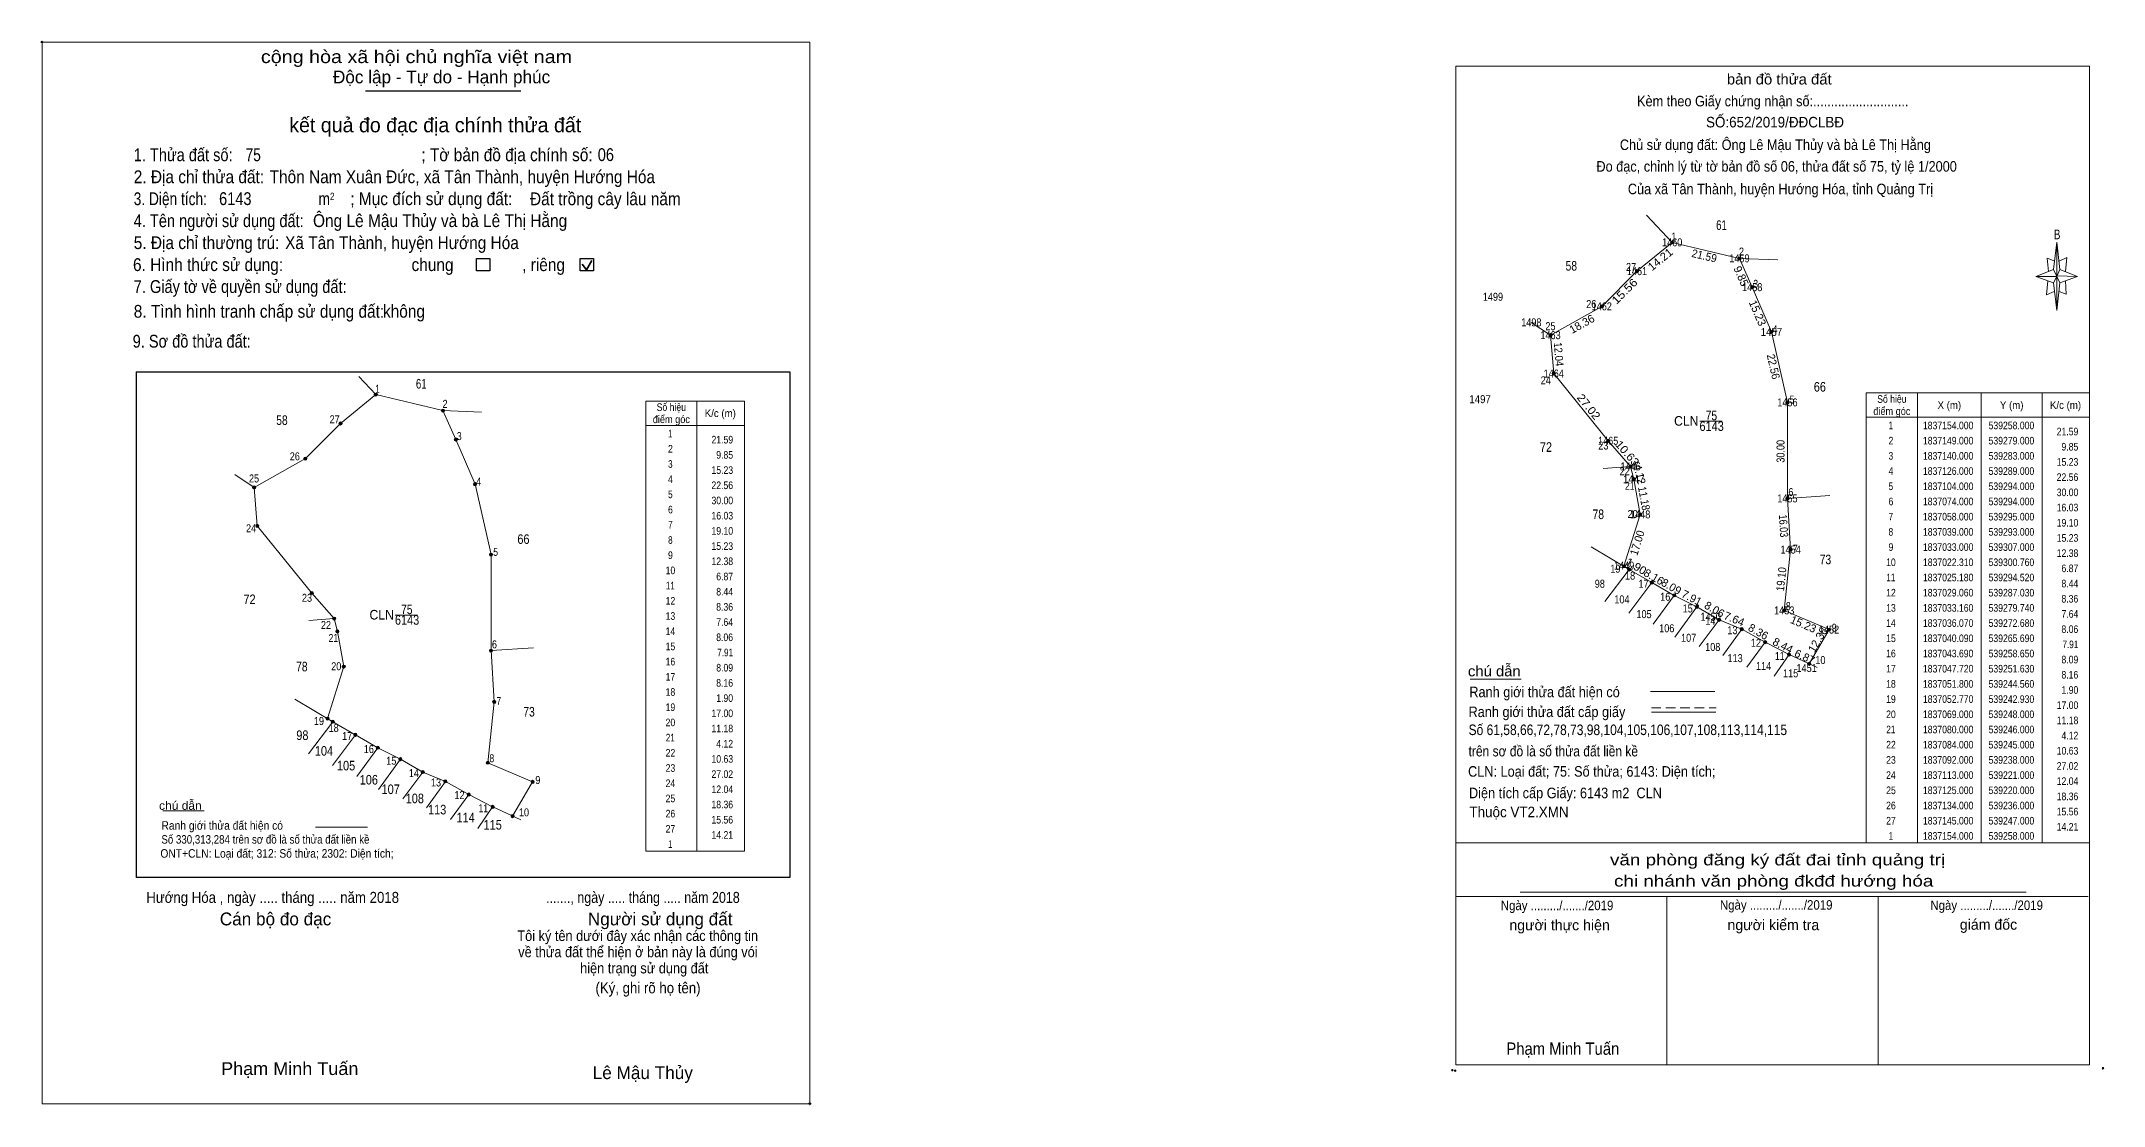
# Model space of a CAD drawing. Header units: metres. Extents: x 537964 to 539393, y 1836884 to 1837217.
# Drawn here: x 538749 to 539393, y 1836884 to 1837217 of the extents above; entities that cross this region are included whole.
import ezdxf
from ezdxf.enums import TextEntityAlignment as Align

# ---------------------------------------------------------------- set-up
doc = ezdxf.new("R2010")
doc.units = ezdxf.units.M
doc.header["$PDMODE"] = 32
doc.header["$PDSIZE"] = 0.5
doc.linetypes.add('MEDIUM_DASHED', pattern=[4.5, 3, -1.5])
for name, color, linetype, lineweight in [('10', 7, 'Continuous', 13), ('15', 7, 'Continuous', 13), ('17', 7, 'Continuous', 13), ('2', 7, 'Continuous', 25), ('5', 7, 'Continuous', 13), ('6', 7, 'Continuous', 13), ('63', 7, 'Continuous', 13)]:
    doc.layers.add(name, color=color, linetype=linetype, lineweight=lineweight)
doc.layers.add('12', color=7, linetype='Continuous')

msp = doc.modelspace()

# ---------------------------------------------------------------- hatches: boundary and pattern name
at = {"layer": '15'}
for points in [[(539258.5, 1837154, 1), (539257.5, 1837154, 1)], [(539279.5, 1837149, 1), (539278.5, 1837149, 1)], [(539247.5, 1837145, 1), (539246.5, 1837145, 1)], [(539236.5, 1837134, 1), (539235.5, 1837134, 1)], [(539283.5, 1837140, 1), (539282.5, 1837140, 1)], [(539220.5, 1837125, 1), (539219.5, 1837125, 1)], [(539289.5, 1837126, 1), (539288.5, 1837126, 1)], [(539221.5, 1837113, 1), (539220.5, 1837113, 1)], [(538853.55, 1837106.42, 1), (538852.55, 1837106.42, 1)], [(538874.55, 1837101.42, 1), (538873.55, 1837101.42, 1)], [(539294.5, 1837104, 1), (539293.5, 1837104, 1)], [(538842.55, 1837097.42, 1), (538841.55, 1837097.42, 1)], [(538878.55, 1837092.42, 1), (538877.55, 1837092.42, 1)], [(539238.5, 1837092, 1), (539237.5, 1837092, 1)], [(538831.55, 1837086.42, 1), (538830.55, 1837086.42, 1)], [(539245.5, 1837084, 1), (539244.5, 1837084, 1)], [(538815.55, 1837077.42, 1), (538814.55, 1837077.42, 1)], [(538884.55, 1837078.42, 1), (538883.55, 1837078.42, 1)], [(539246.5, 1837080, 1), (539245.5, 1837080, 1)], [(539294.5, 1837074, 1), (539293.5, 1837074, 1)], [(538816.55, 1837065.42, 1), (538815.55, 1837065.42, 1)], [(539248.5, 1837069, 1), (539247.5, 1837069, 1)], [(538889.55, 1837056.42, 1), (538888.55, 1837056.42, 1)], [(539295.5, 1837058, 1), (539294.5, 1837058, 1)], [(539243.43, 1837052.77, 1), (539242.43, 1837052.77, 1)], [(539245.06, 1837051.8, 1), (539244.06, 1837051.8, 1)], [(538833.55, 1837044.42, 1), (538832.55, 1837044.42, 1)], [(539252.13, 1837047.72, 1), (539251.13, 1837047.72, 1)], [(539259.15, 1837043.69, 1), (539258.15, 1837043.69, 1)], [(539266.19, 1837040.09, 1), (539265.19, 1837040.09, 1)], [(539293.5, 1837039, 1), (539292.5, 1837039, 1)], [(538840.55, 1837036.42, 1), (538839.55, 1837036.42, 1)], [(538841.55, 1837032.42, 1), (538840.55, 1837032.42, 1)], [(539273.18, 1837036.07, 1), (539272.18, 1837036.07, 1)], [(539280.24, 1837033.16, 1), (539279.24, 1837033.16, 1)], [(539307.5, 1837033, 1), (539306.5, 1837033, 1)], [(538889.55, 1837026.42, 1), (538888.55, 1837026.42, 1)], [(539287.53, 1837029.06, 1), (539286.53, 1837029.06, 1)], [(539295, 1837025.19, 1), (539294, 1837025.19, 1)], [(538843.55, 1837021.42, 1), (538842.55, 1837021.42, 1)], [(539301.26, 1837022.31, 1), (539300.26, 1837022.31, 1)], [(538838.48, 1837005.19, 1), (538837.48, 1837005.19, 1)], [(538890.55, 1837010.42, 1), (538889.55, 1837010.42, 1)], [(538840.11, 1837004.22, 1), (538839.11, 1837004.22, 1)], [(538847.18, 1837000.14, 1), (538846.18, 1837000.14, 1)], [(538854.2, 1836996.11, 1), (538853.2, 1836996.11, 1)], [(538861.24, 1836992.51, 1), (538860.24, 1836992.51, 1)], [(538868.23, 1836988.49, 1), (538867.23, 1836988.49, 1)], [(538875.29, 1836985.58, 1), (538874.29, 1836985.58, 1)], [(538888.55, 1836991.42, 1), (538887.55, 1836991.42, 1)], [(538882.58, 1836981.48, 1), (538881.58, 1836981.48, 1)], [(538902.55, 1836985.42, 1), (538901.55, 1836985.42, 1)], [(538890.05, 1836977.61, 1), (538889.05, 1836977.61, 1)], [(538896.31, 1836974.73, 1), (538895.31, 1836974.73, 1)]]:
    msp.add_hatch(color=256, dxfattribs=at).paths.add_polyline_path(points)

# ---------------------------------------------------------------- linework, layer by layer
at = {"layer": '10'}
for p, q in [((539232.72, 1837058.84), (539244.56, 1837051.8)), ((539244.56, 1837051.8), (539236.99, 1837041.74)), ((539244.56, 1837051.8), (539251.61, 1837047.73)), ((539244.49, 1837038.1), (539251.63, 1837047.72)), ((539251.63, 1837047.72), (539258.65, 1837043.69)), ((539252.06, 1837034.73), (539258.65, 1837043.69)), ((539258.65, 1837043.69), (539265.69, 1837040.09)), ((539265.69, 1837040.09), (539258.82, 1837030.62)), ((539265.69, 1837040.09), (539272.68, 1837036.07)), ((539266.45, 1837027.75), (539272.68, 1837036.07)), ((539272.68, 1837036.07), (539279.74, 1837033.16)), ((539279.74, 1837033.16), (539273.83, 1837024.93)), ((539279.74, 1837033.16), (539287.03, 1837029.06)), ((539287.03, 1837029.06), (539281.32, 1837021.28)), ((539287.03, 1837029.06), (539294.5, 1837025.19)), ((539289.83, 1837018.44), (539294.5, 1837025.19)), ((539294.52, 1837025.18), (539303.28, 1837021.15)), ((538827.77, 1837011.26), (538839.61, 1837004.22)), ((538839.61, 1837004.22), (538832.04, 1836994.16)), ((538839.54, 1836990.52), (538846.68, 1837000.14)), ((538839.61, 1837004.22), (538846.66, 1837000.15)), ((538846.68, 1837000.14), (538853.7, 1836996.11)), ((538847.11, 1836987.15), (538853.7, 1836996.11)), ((538853.7, 1836996.11), (538860.74, 1836992.51)), ((538860.74, 1836992.51), (538853.87, 1836983.04)), ((538860.74, 1836992.51), (538867.73, 1836988.49)), ((538861.5, 1836980.17), (538867.73, 1836988.49)), ((538867.73, 1836988.49), (538874.79, 1836985.58)), ((538874.79, 1836985.58), (538868.88, 1836977.35)), ((538874.79, 1836985.58), (538882.08, 1836981.48)), ((538882.08, 1836981.48), (538876.37, 1836973.7)), ((538882.08, 1836981.48), (538889.55, 1836977.61)), ((538884.88, 1836970.86), (538889.55, 1836977.61)), ((538889.57, 1836977.6), (538898.33, 1836973.57))]:
    msp.add_line(p, q, dxfattribs=at)
at = {"layer": '15'}
for p, q in [((539258, 1837154), (539250.02, 1837162.5)), ((539279, 1837149), (539291.02, 1837148.51)), ((539214, 1837129), (539220, 1837125)), ((538853.05, 1837106.42), (538847.75, 1837112.07)), ((538953.36, 1837104.41), (538953.36, 1836963.81)), ((538874.05, 1837101.42), (538886.07, 1837100.93)), ((539245, 1837084), (539236.47, 1837083.35)), ((538809.05, 1837081.42), (538815.05, 1837077.42)), ((539294, 1837074), (539307.28, 1837074.91)), ((538840.05, 1837036.42), (538832.12, 1837035.82)), ((538889.05, 1837026.42), (538902.33, 1837027.33))]:
    msp.add_line(p, q, dxfattribs=at)
for points in [[(539220, 1837125), (539236, 1837134), (539247, 1837145), (539258, 1837154), (539279, 1837149), (539283, 1837140), (539289, 1837126), (539294, 1837104), (539294, 1837074), (539295, 1837058), (539293, 1837039), (539307, 1837033), (539300.76, 1837022.31)], [(539242.93, 1837052.77), (539248, 1837069), (539246, 1837080), (539245, 1837084), (539238, 1837092), (539221, 1837113), (539220, 1837125)], [(538815.05, 1837077.42), (538831.05, 1837086.42), (538842.05, 1837097.42), (538853.05, 1837106.42), (538874.05, 1837101.42), (538878.05, 1837092.42), (538884.05, 1837078.42), (538889.05, 1837056.42), (538889.05, 1837026.42), (538890.05, 1837010.42), (538888.05, 1836991.42), (538902.05, 1836985.42), (538895.81, 1836974.73)], [(538837.98, 1837005.19), (538843.05, 1837021.42), (538841.05, 1837032.42), (538840.05, 1837036.42), (538833.05, 1837044.42), (538816.05, 1837065.42), (538815.05, 1837077.42)]]:
    msp.add_lwpolyline(points, dxfattribs=at)
for centre in [(539258, 1837154), (539279, 1837149), (539247, 1837145), (539236, 1837134), (539283, 1837140), (539220, 1837125), (539289, 1837126), (539221, 1837113), (538853.05, 1837106.42), (538874.05, 1837101.42), (539294, 1837104), (538842.05, 1837097.42), (538878.05, 1837092.42), (539238, 1837092), (538831.05, 1837086.42), (539245, 1837084), (538815.05, 1837077.42), (538884.05, 1837078.42), (539246, 1837080), (539294, 1837074), (538816.05, 1837065.42), (539248, 1837069), (538889.05, 1837056.42), (539295, 1837058), (539242.93, 1837052.77), (539244.56, 1837051.8), (538833.05, 1837044.42), (539251.63, 1837047.72), (539258.65, 1837043.69), (539265.69, 1837040.09), (539293, 1837039), (538840.05, 1837036.42), (538841.05, 1837032.42), (539272.68, 1837036.07), (539279.74, 1837033.16), (539307, 1837033), (538889.05, 1837026.42), (539287.03, 1837029.06), (539294.5, 1837025.19), (538843.05, 1837021.42), (539300.76, 1837022.31), (538837.98, 1837005.19), (538890.05, 1837010.42), (538839.61, 1837004.22), (538846.68, 1837000.14), (538853.7, 1836996.11), (538860.74, 1836992.51), (538867.73, 1836988.49), (538874.79, 1836985.58), (538888.05, 1836991.42), (538882.08, 1836981.48), (538902.05, 1836985.42), (538889.55, 1836977.61), (538895.81, 1836974.73)]:
    msp.add_circle(centre, 0.5, dxfattribs=at)
at = {"layer": '17'}
for p, q in [((539194.87, 1837017.48), (539210.8, 1837017.48)), ((538786.56, 1836976.33), (538799.42, 1836976.33))]:
    msp.add_line(p, q, dxfattribs=at)
at = {"layer": '2'}
for p, q in [((538849.82, 1837201.38), (538898.32, 1837201.38)), ((538778.22, 1837113.59), (538982.4, 1837113.59)), ((538778.22, 1837113.58), (538778.22, 1836955.55)), ((538982.4, 1837113.59), (538982.4, 1836955.55)), ((538982.4, 1836955.55), (538778.22, 1836955.55))]:
    msp.add_line(p, q, dxfattribs=at)
at = {"layer": '2', "lineweight": 35}
for p, q in [((538917.47, 1837147.16), (538918.83, 1837145.38)), ((538918.83, 1837145.38), (538920.5, 1837148.36))]:
    msp.add_line(p, q, dxfattribs=at)
at = {"layer": '2', "lineweight": 13}
msp.add_lwpolyline([(538748.81, 1837216.59), (538988.65, 1837216.59), (538988.65, 1836884.86), (538748.81, 1836884.86)], close=True, dxfattribs=at)
at = {"layer": '2'}
for points in [[(538884.53, 1837148.93), (538888.65, 1837148.93), (538888.65, 1837145.09), (538884.53, 1837145.09)], [(538916.94, 1837148.93), (538921.05, 1837148.93), (538921.05, 1837145.09), (538916.94, 1837145.09)]]:
    msp.add_lwpolyline(points, close=True, dxfattribs=at)
for p in [(538748.81, 1837216.59), (538988.64, 1836884.86)]:
    msp.add_point(p, dxfattribs=at)
at = {"layer": '5'}
for p, q in [((539377.08, 1837145.51), (539378.18, 1837154.09)), ((539377.08, 1837141.33), (539371.58, 1837143.31)), ((539379.06, 1837141.33), (539378.18, 1837132.75)), ((539379.06, 1837145.51), (539384.56, 1837143.31)), ((539380.82, 1837141.99), (539381.04, 1837137.81)), ((539381.04, 1837137.81), (539378.84, 1837138.69)), ((539190.37, 1836966.35), (539388.37, 1836966.35)), ((539190.37, 1836949.63), (539387.93, 1836949.63)), ((539210.55, 1836951), (539368.6, 1836951)), ((539210.55, 1836951), (539368.6, 1836951)), ((539256.37, 1836897.05), (539256.37, 1836949.63)), ((539322.37, 1836897.05), (539322.37, 1836949.63))]:
    msp.add_line(p, q, dxfattribs=at)
for points in [[(539190.37, 1837209.01), (539388.37, 1837209.01), (539388.37, 1836897.05), (539190.37, 1836897.05)], [(539378.18, 1837154.09), (539379.06, 1837145.51), (539378.18, 1837143.31)], [(539378.18, 1837143.31), (539371.58, 1837143.31), (539377.08, 1837145.51), (539379.06, 1837141.33), (539384.56, 1837143.31), (539378.18, 1837143.53)], [(539378.18, 1837143.31), (539378.18, 1837132.75), (539377.08, 1837141.33)]]:
    msp.add_lwpolyline(points, close=True, dxfattribs=at)
for points in [[(539377.52, 1837148.15), (539375.1, 1837149.03), (539375.54, 1837144.85)], [(539378.84, 1837148.15), (539381.26, 1837149.25), (539380.82, 1837144.85)], [(539378.18, 1837143.31), (539377.08, 1837145.51), (539371.58, 1837143.31)], [(539375.32, 1837141.99), (539374.88, 1837137.59), (539377.3, 1837138.69)], [(539378.18, 1837143.31), (539379.06, 1837141.33), (539384.56, 1837143.31)], [(539388.37, 1836897.05), (539190.37, 1836897.05), (539190.37, 1836949.63)]]:
    msp.add_lwpolyline(points, dxfattribs=at)
for p in [(539189.33, 1836895.35), (539190.21, 1836895.2)]:
    msp.add_point(p, dxfattribs=at)
at = {"layer": '6'}
for p, q in [((539251.19, 1837013.65), (539271.3, 1837013.65)), ((539251.5, 1837007.21), (539271.61, 1837007.21)), ((538834.22, 1836971.31), (538850.46, 1836971.31))]:
    msp.add_line(p, q, dxfattribs=at)
at = {"layer": '6', "linetype": 'MEDIUM_DASHED'}
msp.add_line((539251.5, 1837008.57), (539271.74, 1837008.57), dxfattribs=at)
at = {"layer": '6'}
msp.add_point((539392.55, 1836895.95), dxfattribs=at)
at = {"layer": '63'}
for p, q in [((539334.6, 1837106.95), (539334.6, 1836966.35)), ((539354.55, 1837106.95), (539354.55, 1836966.35)), ((539373.55, 1837106.95), (539373.55, 1836966.35)), ((539266.62, 1837098.12), (539273.61, 1837098.12)), ((539318.64, 1837099.35), (539388.37, 1837099.35)), ((538859.13, 1837037.56), (538866.12, 1837037.56))]:
    msp.add_line(p, q, dxfattribs=at)
for points in [[(538953.36, 1836963.81), (538937.4, 1836963.81), (538937.4, 1837104.41), (538953.36, 1837104.41)], [(538953.36, 1837104.41), (538968.18, 1837104.41), (538968.18, 1836963.81), (538953.36, 1836963.81)], [(538937.4, 1837096.81), (538953.36, 1837096.81), (538968.18, 1837096.81)]]:
    msp.add_lwpolyline(points, dxfattribs=at)
msp.add_lwpolyline([(539318.64, 1837106.95), (539388.37, 1837106.95), (539388.37, 1836966.35), (539318.64, 1836966.35)], close=True, dxfattribs=at)

# ---------------------------------------------------------------- texts
at = {"layer": '12'}
for s, width, p in [('1460', 0.85, (539258.005, 1837152.75)), ('1459', 0.85, (539279.005, 1837147.75)), ('1461', 0.85, (539246.995, 1837143.75)), ('1458', 0.85, (539283.005, 1837138.75)), ('1499', 0.85, (539202.005, 1837135.75)), ('1462', 0.85, (539235.995, 1837132.75)), ('1498', 0.85, (539214.005, 1837127.75)), ('1463', 0.85, (539220, 1837123.75)), ('1457', 0.9, (539289, 1837124.75)), ('1464', 0.85, (539221, 1837111.75)), ('1497', 0.9, (539198, 1837103.75)), ('1456', 0.85, (539294.005, 1837102.75)), ('1465', 0.85, (539238, 1837090.75)), ('1446', 0.85, (539245.005, 1837082.75)), ('1447', 0.9, (539246, 1837078.75)), ('1448', 0.85, (539248.005, 1837067.75)), ('1455', 0.85, (539294, 1837072.75)), ('1454', 0.85, (539295, 1837056.75)), ('1449', 0.85, (539243.005, 1837051.75)), ('1450', 0.85, (539270.005, 1837035.75)), ('1453', 0.85, (539293, 1837037.75)), ('1452', 0.85, (539306.995, 1837031.75)), ('1451', 0.85, (539299.995, 1837019.75))]:
    msp.add_text(s, height=2.5, dxfattribs=dict(at, width=width)).set_placement(p, align=Align.CENTER)
at = {"layer": '15'}
for s, width, p in [('61', 0.75, (539273.4, 1837157.89)), ('58', 0.8, (539226.485, 1837145.16)), ('61', 0.75, (538867.26, 1837108.32)), ('66', 0.85, (539304.13, 1837107.36)), ('58', 0.8, (538823.745, 1837096.94)), ('72', 0.85, (539218.57, 1837088.54)), ('78', 0.8, (539234.915, 1837067.53)), ('66', 0.85, (538899.18, 1837059.78)), ('73', 0.8, (539305.875, 1837053.42)), ('72', 0.85, (538813.62, 1837040.96)), ('78', 0.8, (538829.965, 1837019.95)), ('73', 0.8, (538900.925, 1837005.84))]:
    msp.add_text(s, height=3, dxfattribs=dict(at, width=width)).set_placement(p, align=Align.CENTER)
at = {"layer": '2'}
for s, height, width, p in [('cộng hòa xã hội chủ nghĩa việt nam', 4.003, 1.15, (538817.17, 1837210.01)), ('1. Thửa đất số:', 4.003, 0.85, (538777.45, 1837179.35)), ('75', 4.01, 0.8, (538812.38, 1837179.35)), ('; Tờ bản đồ địa chính số:', 4.003, 0.9, (538867.28, 1837179.35)), ('06', 4.01, 0.85, (538922.39, 1837179.4)), ('2. Địa chỉ thửa đất:', 4.003, 0.9, (538777.45, 1837172.49)), ('Thôn Nam Xuân Đức, xã Tân Thành, huyện Hướng Hóa', 4, 0.9, (538819.89, 1837172.49)), ('3. Diện tích:', 4.003, 0.8, (538777.45, 1837165.62)), ('6143', 4.01, 0.85, (538804.1, 1837165.65)), ('m', 4.003, 0.8, (538835.17, 1837165.62)), ('2', 2.287, 0.8, (538838.77, 1837167.23)), ('; Mục đích sử dụng đất:', 4.003, 0.9, (538845.09, 1837165.62)), ('Đất trồng cây lâu năm', 4, 0.9, (538901.22, 1837165.6)), ('4. Tên người sử dụng đất:', 4.003, 0.85, (538777.45, 1837158.76)), ('Ông Lê Mậu Thủy và bà Lê Thị Hằng', 4.01, 0.9, (538833.44, 1837158.78)), ('5. Địa chỉ thường trú:', 4.003, 0.9, (538777.45, 1837151.9)), ('Xã Tân Thành, huyện Hướng Hóa', 4, 0.9, (538824.72, 1837151.9)), ('6. Hình thức sử dụng:', 4.003, 0.9, (538777.22, 1837145.03)), ('chung                , riêng', 4.003, 0.9, (538864.22, 1837145.03)), ('7. Giấy tờ về quyền sử dụng đất:', 4.003, 0.85, (538777.45, 1837138.18)), ('8. Tình hình tranh chấp sử dụng đất: ', 4.004, 0.9, (538777.45, 1837130.45)), ('không', 4.003, 0.9, (538855.3, 1837130.47)), ('9. Sơ đồ thửa đất:', 4.003, 0.85, (538777.12, 1837121.1)), ('Hướng Hóa , ngày ..... tháng ..... năm 2018', 3.432, 0.9, (538781.37, 1836947.61)), ('......., ngày ..... tháng ..... năm 2018', 3.432, 0.85, (538906.25, 1836947.61)), ('(Ký, ghi rõ họ tên)', 3.432, 0.9, (538921.67, 1836919.35)), ('Phạm Minh Tuấn', 4.01, 1.05, (538804.75, 1836893.83))]:
    msp.add_text(s, height=height, dxfattribs=dict(at, width=width)).set_placement(p)
for s, height, p in [('Độc lập - Tự do - Hạnh phúc', 4.003, (538839.68, 1837203.69)), ('Cán bộ đo đạc', 4.003, (538804.34, 1836940.59)), ('Người sử dụng đất', 4.003, (538919.29, 1836940.59)), ('Lê Mậu Thủy', 4.01, (538920.81, 1836892.56))]:
    msp.add_text(s, height=height, dxfattribs=at).set_placement(p)
for s, height, p in [('kết quả đo đạc địa chính thửa đất', 4.576, (538871.62, 1837188.38)), ('.', 1.144, (538988.601, 1836884.22))]:
    msp.add_text(s, height=height, dxfattribs=at).set_placement(p, align=Align.CENTER)
at = {"layer": '2', "width": 0.9}
for s, p in [('Tôi ký tên dưới đây xác nhận các thông tin', (538934.865, 1836935.7)), ('về thửa đất thể hiện ở bản này là đúng vói', (538934.93, 1836930.64)), ('hiện trạng sử dụng đất', (538936.915, 1836925.58))]:
    msp.add_text(s, height=3.307, dxfattribs=at).set_placement(p, align=Align.CENTER)
at = {"layer": '5'}
for s, height, width, p in [('bản đồ thửa đất', 3.3, 1.05, (539291.44, 1837203.33)), ('Kèm theo Giấy chứng nhận số:...........................', 3.3, 0.9, (539289.41, 1837196.49)), ('SỐ:652/2019/ĐĐCLBĐ', 3.3, 0.95, (539290.12, 1837189.91)), ('Chủ sử dụng đất: Ông Lê Mậu Thủy và bà Lê Thị Hằng', 3.3, 0.9, (539290.225, 1837182.85)), ('Đo đạc, chỉnh lý từ tờ bản đồ số 06, thửa đất số 75, tỷ lệ 1/2000 ', 3.3, 0.9, (539291.175, 1837176.09)), ('Của xã Tân Thành, huyện Hướng Hóa, tỉnh Quảng Trị', 3.3, 0.9, (539291.815, 1837169.03)), ('B', 3.031, 0.75, (539378.25, 1837154.97)), ('văn phòng đăng ký đất đai tỉnh quảng trị', 3.52, 1.25, (539290.915, 1836959.33)), ('chi nhánh văn phòng đkđđ hướng hóa', 3.52, 1.25, (539289.705, 1836952.72)), ('Ngày ........./......./2019', 2.97, 0.9, (539222.04, 1836945.33)), ('Ngày ........./......./2019', 2.97, 0.9, (539290.49, 1836945.49)), ('Ngày ........./......./2019', 2.97, 0.9, (539356.23, 1836945.38)), ('Phạm Minh Tuấn', 3.85, 0.9, (539223.835, 1836900.14))]:
    msp.add_text(s, height=height, dxfattribs=dict(at, width=width)).set_placement(p, align=Align.CENTER)
for s, p in [('người thực hiện', (539222.825, 1836939.04)), ('người kiểm tra', (539289.6, 1836939.09)), ('giám đốc', (539356.805, 1836939.22))]:
    msp.add_text(s, height=3.3, dxfattribs=at).set_placement(p, align=Align.CENTER)
at = {"layer": '6'}
for s, height, width, p in [('chú dẫn', 3.3, 1.05, (539194.19, 1837018.38)), ('Ranh giới thửa đất hiện có ', 3.3, 0.9, (539194.63, 1837011.87)), ('Ranh giới thửa đất cấp giấy', 3.3, 0.9, (539194.39, 1837005.67)), ('Số 61,58,66,72,78,73,98,104,105,106,107,108,113,114,115 ', 3.3, 0.85, (539194.4, 1837000.04)), ('trên sơ đồ là số thửa đất liền kề', 3.3, 0.85, (539194.4, 1836993.38)), ('CLN: Loại đất; 75: Số thửa; 6143: Diện tích;', 3.3, 0.9, (539194.24, 1836987.04)), ('chú dẫn', 2.665, 1.05, (538785.36, 1836976.69)), ('Diện tích cấp Giấy: 6143 m2  CLN', 3.3, 0.9, (539194.52, 1836980.31)), ('Ranh giới thửa đất hiện có ', 2.665, 0.9, (538786.11, 1836970.47)), ('Thuộc VT2.XMN', 3.3, 0.95, (539194.66, 1836974.38)), ('Số 330,313,284 trên sơ đồ là số thửa đất liền kề', 2.665, 0.85, (538786.09, 1836966.12)), ('ONT+CLN: Loại đất; 312: Số thửa; 2302: Diện tích;', 2.665, 0.9, (538785.77, 1836961.73))]:
    msp.add_text(s, height=height, dxfattribs=dict(at, width=width)).set_placement(p)
at = {"layer": '63'}
for s, height, width, p in [(' 1', 2.5, 0.75, (539259.24, 1837154.57)), (' 27', 2.5, 0.85, (539246.73, 1837145.04)), (' 2', 2.5, 0.85, (539280.43, 1837149.86)), (' 3', 2.5, 0.8, (539284.83, 1837139.8)), (' 26', 2.5, 0.85, (539234.3, 1837133.47)), (' 25', 2.5, 0.85, (539221.55, 1837126.56)), (' 4', 2.5, 0.85, (539290.91, 1837125.57)), (' 1', 2.5, 0.75, (538854.29, 1837106.99)), (' 24', 2.5, 0.85, (539220.08, 1837109.64)), (' 2', 2.5, 0.85, (538875.48, 1837102.28)), (' 5', 2.5, 0.8, (539296.18, 1837103.62)), (' 27', 2.5, 0.85, (538841.78, 1837097.46)), ('21.59', 2.375, 0.85, (539384.86, 1837093.7)), (' 3', 2.5, 0.8, (538879.88, 1837092.22)), ('21.59', 2.375, 0.85, (538964.67, 1837091.16)), (' 23', 2.5, 0.85, (539238.09, 1837089.27)), ('9.85', 2.375, 0.85, (539384.85, 1837088.95)), (' 26', 2.5, 0.85, (538829.35, 1837085.89)), ('15.23', 2.375, 0.85, (538964.67, 1837081.66)), ('9.85', 2.375, 0.85, (538964.66, 1837086.41)), (' 22', 2.5, 0.85, (539244.73, 1837081.23)), ('15.23', 2.375, 0.85, (539384.86, 1837084.2)), (' 25', 2.5, 0.85, (538816.6, 1837078.98)), (' 4', 2.5, 0.85, (538885.96, 1837077.99)), ('22.56', 2.375, 0.85, (538964.66, 1837076.91)), (' 21', 2.5, 0.8, (539246.24, 1837076.7)), (' 6', 2.5, 0.85, (539295.86, 1837074.71)), ('30.00', 2.375, 0.85, (539384.86, 1837074.7)), ('22.56', 2.375, 0.85, (539384.85, 1837079.45)), ('30.00', 2.375, 0.85, (538964.67, 1837072.16)), ('16.03', 2.375, 0.85, (538964.67, 1837067.41)), (' 20', 2.5, 0.85, (539247.24, 1837067.88)), ('16.03', 2.375, 0.85, (539384.86, 1837069.95)), (' 24', 2.5, 0.85, (538815.69, 1837063.41)), ('19.10', 2.375, 0.85, (538964.67, 1837062.66)), ('19.10', 2.375, 0.85, (539384.86, 1837065.2)), (' 5', 2.5, 0.8, (538891.23, 1837056.04)), ('15.23', 2.375, 0.85, (538964.67, 1837057.91)), (' 7', 2.5, 0.8, (539297.18, 1837057.02)), ('15.23', 2.375, 0.85, (539384.86, 1837060.45)), ('12.38', 2.375, 0.85, (539384.86, 1837055.7)), ('12.38', 2.375, 0.85, (538964.67, 1837053.16)), ('6.87', 2.375, 0.85, (538964.66, 1837048.41)), (' 19', 2.5, 0.85, (539241.83, 1837050.77)), (' 18', 2.5, 0.85, (539246.42, 1837048.61)), ('6.87', 2.375, 0.85, (539384.85, 1837050.95)), (' 23', 2.5, 0.85, (538833.14, 1837041.69)), ('8.44', 2.375, 0.85, (538964.66, 1837043.66)), (' 98', 2.5, 0.85, (539236.97, 1837046.08)), (' 17', 2.5, 0.85, (539250.65, 1837046.08)), (' 16', 2.5, 0.85, (539257.41, 1837042.01)), ('8.44', 2.375, 0.85, (539384.85, 1837046.2)), ('8.36', 2.375, 0.85, (538964.65, 1837038.91)), (' 104', 2.5, 0.85, (539244.66, 1837041.19)), (' 105', 2.5, 0.85, (539251.57, 1837036.58)), (' 15', 2.5, 0.85, (539264.42, 1837038.36)), (' 8', 2.5, 0.8, (539295, 1837039.12)), ('8.36', 2.375, 0.85, (539384.84, 1837041.45)), ('7.64', 2.375, 0.85, (539384.85, 1837036.7)), (' 22', 2.5, 0.85, (538839.07, 1837033.18)), (' 21', 2.5, 0.8, (538841.29, 1837029.12)), ('8.06', 2.375, 0.85, (538964.65, 1837029.41)), ('7.64', 2.375, 0.85, (538964.66, 1837034.16)), (' 106', 2.5, 0.85, (539258.68, 1837032.17)), (' 107', 2.5, 0.85, (539265.51, 1837029.19)), (' 14', 2.5, 0.85, (539271.49, 1837034.5)), (' 13', 2.5, 0.85, (539278.39, 1837031.57)), (' 9', 2.5, 0.85, (539309.41, 1837032.33)), ('8.06', 2.375, 0.85, (539384.84, 1837031.95)), (' 6', 2.5, 0.85, (538890.91, 1837027.13)), ('7.91', 2.375, 0.8, (538964.66, 1837024.66)), (' 108', 2.5, 0.85, (539273.04, 1837026.33)), (' 113', 2.5, 0.85, (539280.02, 1837022.83)), (' 12', 2.5, 0.85, (539285.74, 1837027.63)), (' 11', 2.5, 0.8, (539293.08, 1837023.52)), (' 10', 2.5, 0.85, (539305.87, 1837022.23)), ('8.09', 2.375, 0.85, (539384.85, 1837022.45)), ('7.91', 2.375, 0.8, (539384.85, 1837027.2)), (' 20', 2.5, 0.85, (538842.29, 1837020.3)), ('8.09', 2.375, 0.85, (538964.66, 1837019.91)), (' 114', 2.5, 0.85, (539288.92, 1837020.37)), (' 115', 2.5, 0.85, (539297.37, 1837018.1)), ('8.16', 2.375, 0.85, (539384.84, 1837017.7)), (' 7', 2.5, 0.8, (538892.23, 1837009.44)), ('8.16', 2.375, 0.85, (538964.65, 1837015.16)), ('1.90', 2.375, 0.85, (538964.66, 1837010.41)), ('1.90', 2.375, 0.85, (539384.85, 1837012.95)), (' 19', 2.5, 0.85, (538836.88, 1837003.19)), ('17.00', 2.375, 0.85, (538964.67, 1837005.66)), ('17.00', 2.375, 0.85, (539384.86, 1837008.2)), ('11.18', 2.375, 0.85, (539384.86, 1837003.45)), (' 98', 3, 0.85, (538832.02, 1836998.5)), (' 18', 2.5, 0.85, (538841.47, 1837001.03)), (' 17', 2.5, 0.85, (538845.7, 1836998.5)), ('11.18', 2.375, 0.85, (538964.67, 1837000.91)), ('4.12', 2.375, 0.85, (539384.85, 1836998.7)), (' 104', 3, 0.85, (538839.71, 1836993.61)), (' 16', 2.5, 0.85, (538852.46, 1836994.43)), (' 15', 2.5, 0.85, (538859.47, 1836990.78)), (' 8', 2.5, 0.8, (538890.05, 1836991.54)), ('10.63', 2.375, 0.85, (538964.67, 1836991.41)), ('4.12', 2.375, 0.85, (538964.66, 1836996.16)), ('10.63', 2.375, 0.85, (539384.86, 1836993.95)), (' 105', 3, 0.85, (538846.62, 1836989)), (' 106', 3, 0.85, (538853.73, 1836984.59)), (' 14', 2.5, 0.85, (538866.54, 1836986.92)), (' 13', 2.5, 0.85, (538873.44, 1836983.99)), (' 9', 2.5, 0.85, (538904.46, 1836984.75)), ('27.02', 2.375, 0.85, (538964.67, 1836986.66)), ('27.02', 2.375, 0.85, (539384.86, 1836989.2)), ('12.04', 2.375, 0.85, (539384.86, 1836984.45)), (' 107', 3, 0.85, (538860.56, 1836981.61)), (' 108', 3, 0.85, (538868.09, 1836978.75)), (' 12', 2.5, 0.85, (538880.79, 1836980.05)), ('18.36', 2.375, 0.85, (538964.66, 1836977.16)), ('12.04', 2.375, 0.85, (538964.67, 1836981.91)), ('18.36', 2.375, 0.85, (539384.85, 1836979.7)), (' 113', 3, 0.85, (538875.07, 1836975.25)), (' 114', 3, 0.85, (538883.97, 1836972.79)), (' 11', 2.5, 0.8, (538888.13, 1836975.94)), (' 115', 3, 0.85, (538892.42, 1836970.52)), (' 10', 2.5, 0.85, (538900.92, 1836974.65)), ('15.56', 2.375, 0.85, (538964.66, 1836972.41)), ('15.56', 2.375, 0.85, (539384.85, 1836974.95)), ('14.21', 2.375, 0.85, (538964.67, 1836967.66)), ('14.21', 2.375, 0.85, (539384.86, 1836970.2))]:
    msp.add_text(s, height=height, dxfattribs=dict(at, width=width)).set_placement(p, align=Align.RIGHT)
for s, rotation, width, p in [('14.21', 39.289, 1.05, (539255.083, 1837147.708)), ('21.59', 346.608, 0.95, (539267.74, 1837148.565)), ('15.56', 45, 1.15, (539244.011, 1837137.831)), ('12.04', 274.764, 0.9, (539221.32, 1837118.929)), ('22.56', 282.804, 0.95, (539288.397, 1837114.907)), ('27.02', 308.991, 1.1, (539230.947, 1837101.847)), ('10.63', 311.186, 1.1, (539243.044, 1837087.288)), ('30.00', 90, 0.85, (539293.09, 1837088.71)), ('4.12', 284.036, 0.95, (539246.627, 1837081.223)), ('11.18', 280.305, 0.9, (539247.982, 1837073.789)), ('17.00', 72.652, 0.95, (539248.269, 1837059.727)), ('16.03', 273.576, 0.85, (539291.547, 1837065.333)), ('1.90', 329.243, 1.05, (539246.076, 1837051.732)), ('19.10', 83.991, 0.9, (539293.294, 1837048.634))]:
    msp.add_text(s, height=2.5, rotation=rotation, dxfattribs=dict(at, width=width)).set_placement(p, align=Align.CENTER)
for s, rotation, p in [('9.85', 293.962, (539278.402, 1837142.938)), ('15.23', 293.199, (539283.515, 1837131.422)), ('18.36', 29.358, (539230.402, 1837127.412)), ('8.16', 330.011, (539251.66, 1837048.384)), ('8.09', 330.141, (539257.118, 1837045.35)), ('7.91', 332.916, (539263.541, 1837041.821)), ('8.06', 330.096, (539270.602, 1837038.229)), ('7.64', 337.599, (539276.899, 1837035.171)), ('8.36', 330.646, (539284.292, 1837031.248)), ('15.23', 336.801, (539298.473, 1837033.533)), ('12.38', 59.727, (539304.537, 1837029.19)), ('8.44', 332.615, (539292.005, 1837026.927)), ('6.87', 335.301, (539298.873, 1837023.371))]:
    msp.add_text(s, height=2.5, rotation=rotation, dxfattribs=at).set_placement(p, align=Align.CENTER)
for s, height, width, p in [('Số hiệu', 2.375, 0.85, (538945.375, 1837101.32)), ('K/c (m)', 2.375, 0.95, (538960.67, 1837099.42)), ('điểm góc', 2.375, 0.9, (539326.62, 1837100.06)), ('Số hiệu', 2.375, 0.85, (539326.615, 1837103.86)), ('X (m)', 2.375, 0.95, (539344.57, 1837101.96)), ('Y (m)', 2.375, 0.95, (539364.045, 1837101.96)), ('K/c (m)', 2.375, 0.95, (539380.86, 1837101.96)), ('điểm góc', 2.375, 0.9, (538945.38, 1837097.52)), ('CLN', 3, 0.95, (539262.4, 1837096.71)), ('6143', 3, 0.85, (539270.32, 1837095.08)), ('75', 3, 0.8, (539270.24, 1837098.39)), (' 1', 2.375, 0.75, (539325.945, 1837095.6)), ('1837154.000', 2.375, 0.85, (539344.2, 1837095.6)), ('539258.000', 2.375, 0.85, (539363.96, 1837095.6)), (' 2', 2.375, 0.85, (538944.715, 1837088.31)), (' 1', 2.375, 0.75, (538944.705, 1837093.06)), (' 2', 2.375, 0.85, (539325.955, 1837090.85)), ('1837149.000', 2.375, 0.85, (539344.2, 1837090.85)), ('539279.000', 2.375, 0.85, (539363.96, 1837090.85)), (' 3', 2.375, 0.8, (538944.715, 1837083.56)), (' 4', 2.375, 0.85, (539325.95, 1837081.35)), (' 3', 2.375, 0.8, (539325.955, 1837086.1)), ('1837140.000', 2.375, 0.85, (539344.2, 1837086.1)), ('1837126.000', 2.375, 0.85, (539344.2, 1837081.35)), ('539283.000', 2.375, 0.85, (539363.96, 1837086.1)), ('539289.000', 2.375, 0.85, (539363.96, 1837081.35)), (' 4', 2.375, 0.85, (538944.71, 1837078.81)), (' 5', 2.375, 0.8, (538944.715, 1837074.06)), (' 5', 2.375, 0.8, (539325.955, 1837076.6)), ('1837104.000', 2.375, 0.85, (539344.2, 1837076.6)), ('539294.000', 2.375, 0.85, (539363.96, 1837076.6)), (' 6', 2.375, 0.85, (538944.71, 1837069.31)), (' 6', 2.375, 0.85, (539325.95, 1837071.85)), ('1837074.000', 2.375, 0.85, (539344.2, 1837071.85)), ('539294.000', 2.375, 0.85, (539363.96, 1837071.85)), (' 7', 2.375, 0.8, (538944.715, 1837064.56)), (' 8', 2.375, 0.8, (539325.955, 1837062.35)), (' 7', 2.375, 0.8, (539325.955, 1837067.1)), ('1837058.000', 2.375, 0.85, (539344.2, 1837067.1)), ('1837039.000', 2.375, 0.85, (539344.2, 1837062.35)), ('539295.000', 2.375, 0.85, (539363.96, 1837067.1)), ('539293.000', 2.375, 0.85, (539363.96, 1837062.35)), (' 9', 2.375, 0.85, (538944.71, 1837055.06)), (' 8', 2.375, 0.8, (538944.715, 1837059.81)), (' 9', 2.375, 0.85, (539325.95, 1837057.6)), ('1837033.000', 2.375, 0.85, (539344.2, 1837057.6)), ('539307.000', 2.375, 0.85, (539363.96, 1837057.6)), (' 10', 2.375, 0.85, (538944.71, 1837050.31)), (' 10', 2.375, 0.85, (539325.95, 1837052.85)), (' 11', 2.375, 0.8, (539325.945, 1837048.1)), ('1837022.310', 2.375, 0.85, (539344.2, 1837052.85)), ('1837025.180', 2.375, 0.85, (539344.2, 1837048.1)), ('539300.760', 2.375, 0.85, (539363.96, 1837052.85)), ('539294.520', 2.375, 0.85, (539363.96, 1837048.1)), (' 11', 2.375, 0.8, (538944.705, 1837045.56)), (' 12', 2.375, 0.85, (539325.955, 1837043.35)), ('1837029.060', 2.375, 0.85, (539344.2, 1837043.35)), ('539287.030', 2.375, 0.85, (539363.96, 1837043.35)), ('CLN', 3, 0.95, (538854.91, 1837036.15)), ('6143', 3, 0.85, (538862.83, 1837034.52)), ('75', 3, 0.8, (538862.75, 1837037.83)), (' 12', 2.375, 0.85, (538944.715, 1837040.81)), (' 13', 2.375, 0.85, (538944.715, 1837036.06)), (' 13', 2.375, 0.85, (539325.955, 1837038.6)), ('1837033.160', 2.375, 0.85, (539344.2, 1837038.6)), ('539279.740', 2.375, 0.85, (539363.96, 1837038.6)), (' 14', 2.375, 0.85, (538944.71, 1837031.31)), (' 14', 2.375, 0.85, (539325.95, 1837033.85)), (' 15', 2.375, 0.85, (539325.955, 1837029.1)), ('1837036.070', 2.375, 0.85, (539344.2, 1837033.85)), ('1837040.090', 2.375, 0.85, (539344.2, 1837029.1)), ('539272.680', 2.375, 0.85, (539363.96, 1837033.85)), ('539265.690', 2.375, 0.85, (539363.96, 1837029.1)), (' 15', 2.375, 0.85, (538944.715, 1837026.56)), (' 16', 2.375, 0.85, (539325.95, 1837024.35)), ('1837043.690', 2.375, 0.85, (539344.2, 1837024.35)), ('539258.650', 2.375, 0.85, (539363.96, 1837024.35)), (' 16', 2.375, 0.85, (538944.71, 1837021.81)), (' 17', 2.375, 0.85, (538944.715, 1837017.06)), (' 17', 2.375, 0.85, (539325.955, 1837019.6)), ('1837047.720', 2.375, 0.85, (539344.2, 1837019.6)), ('539251.630', 2.375, 0.85, (539363.96, 1837019.6)), (' 18', 2.375, 0.85, (538944.715, 1837012.31)), (' 19', 2.375, 0.85, (539325.95, 1837010.1)), (' 18', 2.375, 0.85, (539325.955, 1837014.85)), ('1837051.800', 2.375, 0.85, (539344.2, 1837014.85)), ('1837052.770', 2.375, 0.85, (539344.2, 1837010.1)), ('539244.560', 2.375, 0.85, (539363.96, 1837014.85)), ('539242.930', 2.375, 0.85, (539363.96, 1837010.1)), (' 19', 2.375, 0.85, (538944.71, 1837007.56)), (' 20', 2.375, 0.85, (539325.95, 1837005.35)), ('1837069.000', 2.375, 0.85, (539344.2, 1837005.35)), ('539248.000', 2.375, 0.85, (539363.96, 1837005.35)), (' 20', 2.375, 0.85, (538944.71, 1837002.81)), (' 21', 2.375, 0.8, (538944.705, 1836998.06)), (' 21', 2.375, 0.8, (539325.945, 1837000.6)), ('1837080.000', 2.375, 0.85, (539344.2, 1837000.6)), ('539246.000', 2.375, 0.85, (539363.96, 1837000.6)), (' 22', 2.375, 0.85, (538944.715, 1836993.31)), (' 22', 2.375, 0.85, (539325.955, 1836995.85)), (' 23', 2.375, 0.85, (539325.955, 1836991.1)), ('1837084.000', 2.375, 0.85, (539344.2, 1836995.85)), ('1837092.000', 2.375, 0.85, (539344.2, 1836991.1)), ('539245.000', 2.375, 0.85, (539363.96, 1836995.85)), ('539238.000', 2.375, 0.85, (539363.96, 1836991.1)), (' 24', 2.375, 0.85, (538944.71, 1836983.81)), (' 23', 2.375, 0.85, (538944.715, 1836988.56)), (' 24', 2.375, 0.85, (539325.95, 1836986.35)), ('1837113.000', 2.375, 0.85, (539344.2, 1836986.35)), ('539221.000', 2.375, 0.85, (539363.96, 1836986.35)), (' 25', 2.375, 0.85, (538944.715, 1836979.06)), (' 25', 2.375, 0.85, (539325.955, 1836981.6)), ('1837125.000', 2.375, 0.85, (539344.2, 1836981.6)), ('539220.000', 2.375, 0.85, (539363.96, 1836981.6)), (' 26', 2.375, 0.85, (538944.71, 1836974.31)), (' 26', 2.375, 0.85, (539325.95, 1836976.85)), (' 27', 2.375, 0.85, (539325.955, 1836972.1)), ('1837134.000', 2.375, 0.85, (539344.2, 1836976.85)), ('1837145.000', 2.375, 0.85, (539344.2, 1836972.1)), ('539236.000', 2.375, 0.85, (539363.96, 1836976.85)), ('539247.000', 2.375, 0.85, (539363.96, 1836972.1)), (' 27', 2.375, 0.85, (538944.715, 1836969.56)), (' 1', 2.375, 0.75, (538944.705, 1836964.81)), (' 1', 2.375, 0.75, (539325.945, 1836967.35)), ('1837154.000', 2.375, 0.85, (539344.2, 1836967.35)), ('539258.000', 2.375, 0.85, (539363.96, 1836967.35))]:
    msp.add_text(s, height=height, dxfattribs=dict(at, width=width)).set_placement(p, align=Align.CENTER)

doc.saveas('drawing.dxf')
